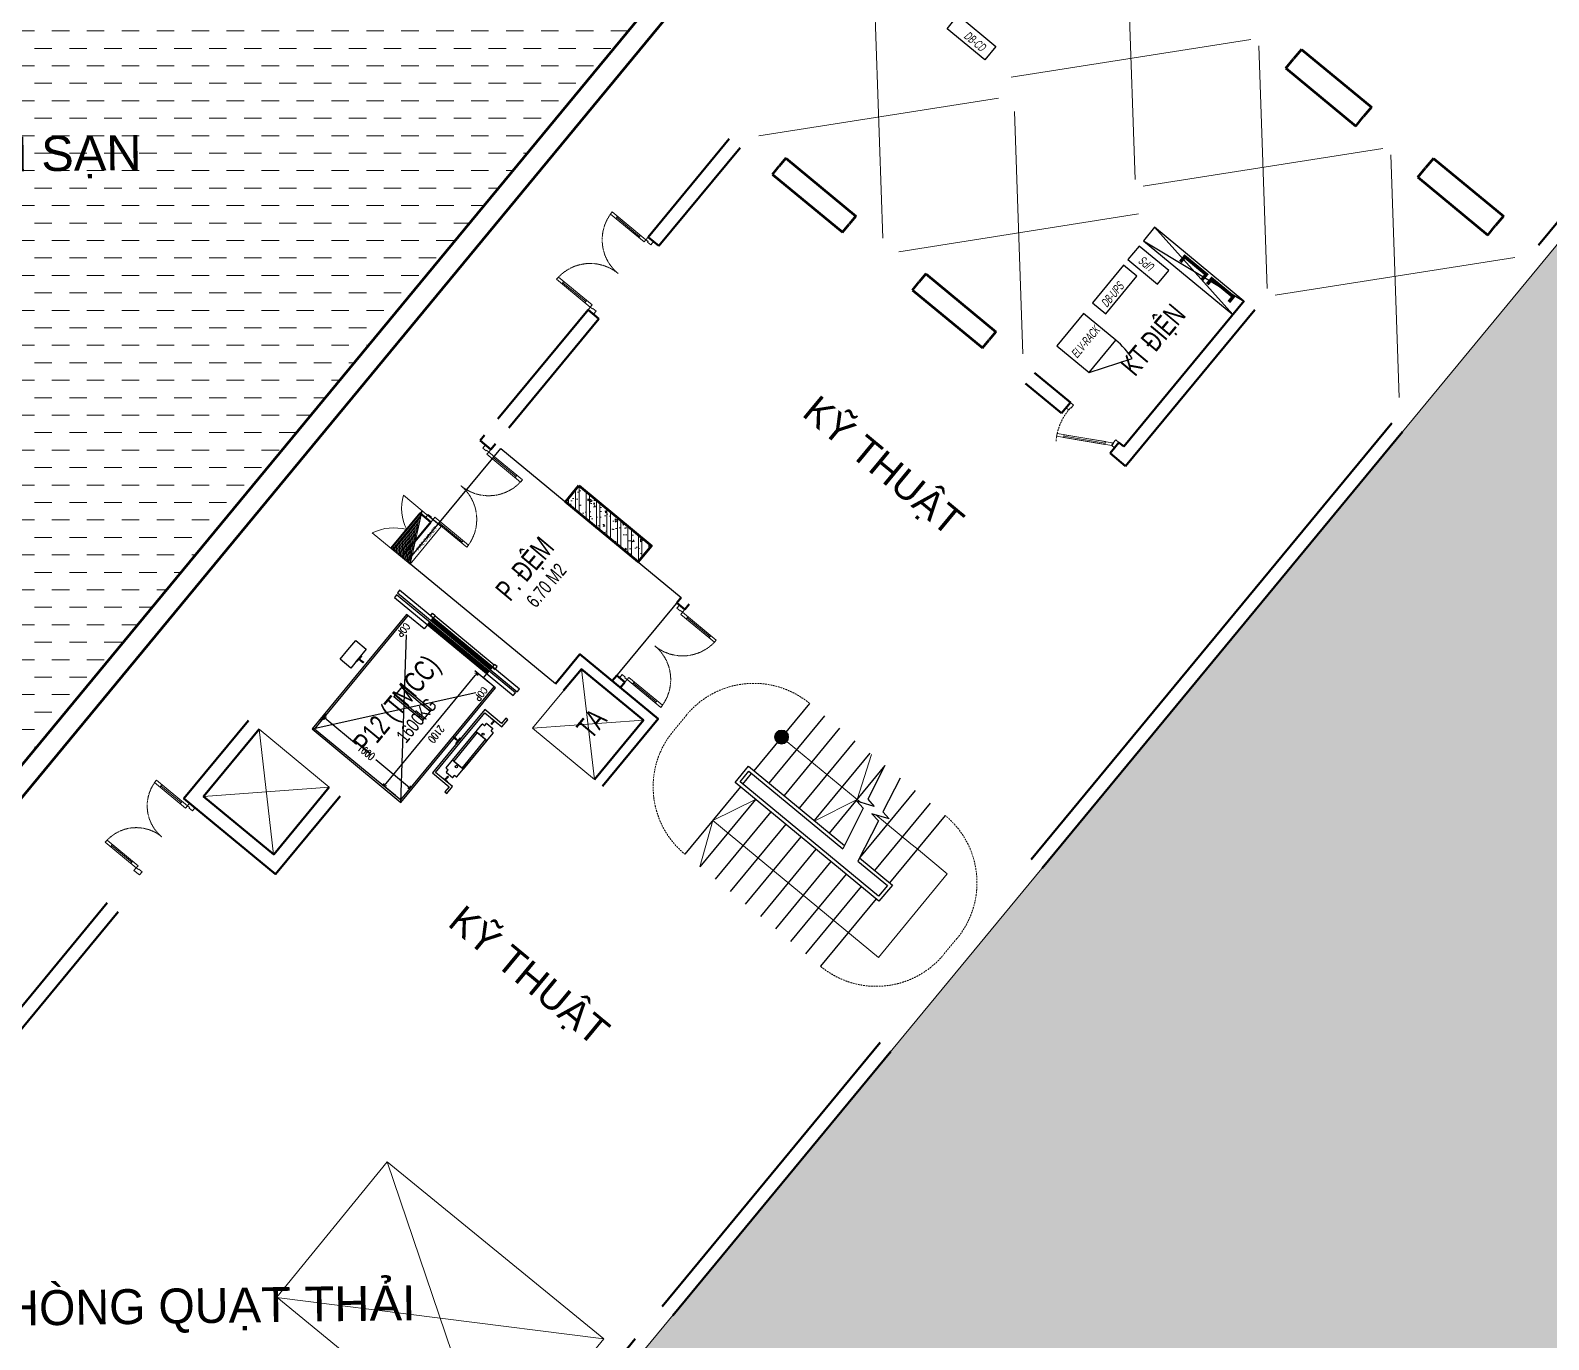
# Model space of a CAD drawing. Header units: millimetres. Extents: x -1534340 to 1713810, y -1348191 to 1114081.
# Drawn here: x 1264238 to 1285965, y 56595 to 75333 of the extents above; entities that cross this region are included whole.
import ezdxf
from ezdxf.enums import TextEntityAlignment as Align

# ---------------------------------------------------------------- set-up
doc = ezdxf.new("R2010")
doc.units = ezdxf.units.MM
doc.header["$LTSCALE"] = 100
doc.header["$PDMODE"] = 32
doc.header["$PDSIZE"] = 2.5
for name, pattern in [('ACAD_ISO02W100', [15, 12, -3]), ('HIDDEN', [0.375, 0.25, -0.125]), ('HIDDEN2', [0.1875, 0.125, -0.0625]), ('Xref_ST_MBDV Cot vach 30.7.2022$0$DASHDOT', [1, 0.5, -0.25, 0, -0.25])]:
    doc.linetypes.add(name, pattern=pattern)
for name, color, linetype in [('A-FLOR-STRS-ARROW', 8, 'Continuous'), ('KT-Kich thuoc', 9, 'Continuous'), ('KT-Noi that', 36, 'Continuous'), ('KT-Thay', 7, 'Continuous'), ('SPE-MEP-E-SLAB TEXT', 6, 'Continuous'), ('SPE-MEP-Electric', 46, 'Continuous'), ('SPE-MEP-Updated-22 07 22', 7, 'Continuous'), ('Xref_NT1+NT2_MBDV Cot vach_220729$0$KT-Text', 7, 'Continuous'), ('Xref_ST_MBDV Cot vach 30.7.2022$0$Xref_ST_MBDV Cot vach 30.7.2022|Xref_ST_MBDV Cot vach 30.7.2022|Xref_ST_MBDV Cot vach 30.7.2022|Xref_ST_MBDV Cot vach 30.7.2022|A-WALL-PATT', 251, 'Continuous'), ('Xref_ST_MBDV Cot vach 30.7.2022$0$Xref_ST_MBDV Cot vach 30.7.2022|Xref_ST_MBDV Cot vach 30.7.2022|Xref_ST_MBDV Cot vach 30.7.2022|Xref_ST_MBDV Cot vach 30.7.2022|Site_plot line', 1, 'Xref_ST_MBDV Cot vach 30.7.2022$0$DASHDOT')]:
    doc.layers.add(name, color=color, linetype=linetype)
for name, color, linetype, lineweight in [('CUA', 37, 'Continuous', 13), ('KT Lomo M', 4, 'HIDDEN', 5), ('KT-Chu viet', 255, 'Continuous', 20), ('KT-Net cat', 1, 'Continuous', 40), ('KT-Net cot', 2, 'Continuous', 50), ('KT-Net cot vach', 6, 'Continuous', 50), ('KT-Net manh', 251, 'Continuous', 13), ('KT-Net thay', 7, 'Continuous', 15), ('KT-Vat lieu', 250, 'Continuous', 9), ('SPE-MEP-Fire', 10, 'Continuous', 0), ('SPE-MEP-HVAC', 140, 'Continuous', 0), ('SPE-MEP-Plumbing', 90, 'Continuous', 0)]:
    doc.layers.add(name, color=color, linetype=linetype, lineweight=lineweight)
doc.styles.add('220126_HDN_HBA typical plan$0$211210_HDN_HBA_TYPICAL PLAN CORE OPT 1$0$HBA-Text', font='GOTHIC.TTF')
doc.styles.add('220701 - HDN_HBA_HOTEL 100CD_1200$0$220506 - HDN_Hotel typical and Ballroom$0$211210_HDN_HBA_TYPICAL PLAN CORE OPT 1$0$HBA-Text', font='GOTHIC.TTF')
doc.styles.add('ROMANS', font='ROMANS.SHX')
doc.styles.get("Standard").update_dxf_attribs({"font": 'arial.ttf'})
doc.styles.add('xref.N.Cot vach tang N2$0$DIM', font='vnsimli.shx', dxfattribs={"width": 0.7})
doc.styles.add('Xref_NT1+NT2_MBDV Cot vach_220729$0$Arial', font='arial.ttf', dxfattribs={"width": 0.7})
doc.dimstyles.new('xref.N.Cot vach tang N2$0$CCU 1-100 A1', dxfattribs={"dimscale": 100, "dimtxt": 2.2, "dimasz": 1, "dimexe": 1, "dimexo": 0, "dimgap": 1, "dimtad": 1, "dimdec": 0, "dimdsep": 46, "dimtxsty": 'xref.N.Cot vach tang N2$0$DIM', "dimblk1": 'xref.N.Cot vach tang N2$0$_ARCHTICK', "dimblk2": 'xref.N.Cot vach tang N2$0$_ARCHTICK', "dimsah": 1, "dimcen": 0, "dimdle": 1, "dimclrd": 256, "dimclre": 256, "dimclrt": 31, "dimadec": 0, "dimazin": 0, "dimtfac": 1, "dimtdec": 0, "dimtix": 1, "dimtmove": 2, "dimatfit": 3, "dimldrblk": 'xref.N.Cot vach tang N2$0$_ARCHTICK', "dimfxl": 8, "dimtolj": 1, "dimarcsym": 0})

# ---------------------------------------------------------------- blocks, each defined once
blk = doc.blocks.new('Xref_ST_MBDV Cot vach 30.7.2022$0$Tuong Vay01-flat-1')
at = {"layer": 'Xref_ST_MBDV Cot vach 30.7.2022$0$Xref_ST_MBDV Cot vach 30.7.2022|Xref_ST_MBDV Cot vach 30.7.2022|Xref_ST_MBDV Cot vach 30.7.2022|Xref_ST_MBDV Cot vach 30.7.2022|A-WALL-PATT'}
h = blk.add_hatch(dxfattribs=at)
h.set_pattern_fill('ACET-2D-VATLIEU04', color=256, scale=50, pattern_type=2)
h.set_pattern_definition([(50, (-11139561.84, -1407213.45), (-225.902474, 189.5546825), [37.5, -412.5]), (355, (-11139561.84, -1407213.45), (32.127212, 367.215716), [30, -330]), (100.4514, (-11139531.95, -1407216.06), (-341.231527, -62.944187), [31.870095, -350.571056]), (46.1842, (-11139561.84, -1407113.45), (-319.180497, 306.252097), [56.25, -618.75]), (96.6356, (-11139517.37, -1407120.34), (-516.995922, -60.144022), [47.805144, -525.8565]), (351.1842, (-11139561.84, -1407113.45), (84.740774, 546.39543), [45, -495]), (21, (-11139511.84, -1407138.45), (-105.680822, 275.3079534), [37.5, -412.5]), (326, (-11139511.84, -1407138.45), (206.128805, 305.59852), [30, -330]), (71.4514, (-11139486.97, -1407155.22), (-328.963765, 110.380101), [31.870095, -350.571056]), (37.5, (-11139561.84, -1407213.45), (-78.1345294, 101.8269012), [0, -326, 0, -335, 0, -331.25]), (7.5, (-11139561.84, -1407213.45), (-23.2793464, 176.824191), [0, -191, 0, -318.5, 0, -126.25]), (327.5, (-11139673.34, -1407213.45), (71.9444175, 112.9301145), [0, -125, 0, -390, 0, -517.5000003]), (317.5, (-11139723.34, -1407213.45), (158.0205496, 172.449169), [0, -162.5, 0, -259, 0, -367.5]), (45, (-11139561.84, -1407213.45), (-150.260191, 150.260191), []), (45, (-11139561.84, -1407152.2), (-150.260191, 150.260191), [])])
h.paths.add_polyline_path([(-82665, -118500), (-81837, -121132), (-80903, -123728), (-79863, -126284), (-78720, -128795), (-77475, -131258), (-76131, -133667), (-74689, -136020), (-73153, -138312), (-71525, -140539), (-69807, -142699), (-68002, -144786), (-66114, -146798), (-64145, -148731), (-62100, -150582), (-59980, -152349), (-57790, -154027), (-55533, -155614), (-53213, -157109), (-50835, -158507), (-48401, -159807), (-45916, -161007), (-43385, -162104), (-40811, -163097), (-38198, -163985), (-35551, -164765), (-32875, -165436), (-30174, -165998), (-27451, -166448), (-24702, -166789), (-4397, -168938), (36420, -167648), (41836, -160719), (12445, -24368), (8473, -9249), (-4719, -5521), (-10557, -9947), (-34021, -27848), (-39777, -32009), (-41249, -35294), (-45787, -38574), (-49368, -38942), (-57644, -44924), (-59845, -46601), (-61969, -48362), (-64020, -50208), (-65993, -52137), (-67887, -54144), (-69696, -56226), (-71420, -58381), (-73054, -60604), (-74596, -62892), (-76043, -65242), (-77394, -67648), (-78645, -70107), (-79794, -72615), (-80841, -75168), (-81782, -77762), (-82617, -80392), (-83343, -83054), (-83961, -85743), (-84468, -88455), (-84865, -91186), (-85149, -93930), (-85321, -96684), (-85381, -99530), (-85329, -102201), (-85163, -104955), (-84886, -107701), (-84496, -110432), (-83996, -113146), (-83385, -115836)], flags=16)
h.paths.add_polyline_path([(-83625, -118781), (-82785, -121452), (-81837, -124086), (-80781, -126680), (-79621, -129228), (-78358, -131727), (-76994, -134172), (-75531, -136560), (-73973, -138886), (-72320, -141146), (-70577, -143337), (-68746, -145455), (-66829, -147497), (-64832, -149459), (-62755, -151337), (-60604, -153130), (-58382, -154833), (-56092, -156444), (-53738, -157960), (-51324, -159379), (-48854, -160699), (-46333, -161916), (-43764, -163030), (-41151, -164038), (-38500, -164938), (-35814, -165730), (-33098, -166411), (-30357, -166981), (-27595, -167438), (-24816, -167783), (-4434, -169940), (36920, -168633), (42913, -160966), (13418, -24135), (9295, -8442), (-4926, -4424), (-11163, -9151), (-34617, -27045), (-40580, -31355), (-42052, -34640), (-46156, -37607), (-49737, -37975), (-58240, -44121), (-60467, -45819), (-62623, -47605), (-64704, -49479), (-66707, -51435), (-68628, -53472), (-70465, -55586), (-72214, -57772), (-73872, -60029), (-75437, -62350), (-76905, -64734), (-78276, -67176), (-79545, -69672), (-80712, -72217), (-81774, -74808), (-82729, -77440), (-83576, -80109), (-84314, -82810), (-84940, -85539), (-85455, -88291), (-85857, -91062), (-86146, -93847), (-86321, -96642), (-86382, -99529), (-86328, -102241), (-86160, -105036), (-85879, -107821), (-85484, -110593), (-84976, -113347), (-84356, -116078)])
at = {"layer": 'Xref_ST_MBDV Cot vach 30.7.2022$0$Xref_ST_MBDV Cot vach 30.7.2022|Xref_ST_MBDV Cot vach 30.7.2022|Xref_ST_MBDV Cot vach 30.7.2022|Xref_ST_MBDV Cot vach 30.7.2022|Site_plot line', "ltscale": 5000}
blk.add_arc((-17764, -99529), 69167, 126.14636, 263.7927, dxfattribs=at)
blk = doc.blocks.new('PQQQQQ')
at = {"layer": 'KT-Net cat'}
for p, q in [((-71897, -91594), (-66930, -85580)), ((-71743, -91722), (-66776, -85707)), ((-64341, -97835), (-59374, -91820))]:
    blk.add_line(p, q, dxfattribs=at)
at = {"layer": 'SPE-MEP-HVAC', "linetype": 'HIDDEN', "ltscale": 1000}
blk.add_lwpolyline([(-61407, -93755), (-59826, -91819), (-62924, -89289), (-64505, -91225)], close=True, dxfattribs=at)
for points in [[(-61407, -93755), (-62924, -89289)], [(-64507, -91229), (-59826, -91819)]]:
    blk.add_lwpolyline(points, dxfattribs=at)
at = {"layer": 'KT-Chu viet', "insert": (-65681, -91096), "char_height": 500, "width": 6105.49, "attachment_point": 2, "rotation": 0.7938, "style": '220126_HDN_HBA typical plan$0$211210_HDN_HBA_TYPICAL PLAN CORE OPT 1$0$HBA-Text'}
blk.add_mtext('PHÒNG QU{\\fArial|b0|i0|c0|p34;ẠT THẢI}', dxfattribs=at)
blk = doc.blocks.new('xref.N.Cot vach tang N2$0$_Open90')
at = {"color": 0, "linetype": 'ByBlock', "lineweight": -2}
for p, q in [((0, 0), (-1, 0)), ((-0.5, 0.5), (0, 0)), ((0, 0), (-0.5, -0.5))]:
    blk.add_line(p, q, dxfattribs=at)
blk = doc.blocks.new('*D325')
at = {"layer": 'Defpoints', "color": 0, "transparency": 16777216}
for p in [(-424, -515), (-353, -515), (-353, -2115)]:
    blk.add_point(p, dxfattribs=at)
at = {"layer": 'KT-Noi that', "color": 5, "transparency": 16777216}
for p, q in [((-353, -515), (-474, -515)), ((-424, -565), (-424, -1155)), ((-424, -2065), (-424, -1512)), ((-353, -2115), (-474, -2115))]:
    blk.add_line(p, q, dxfattribs=at)
at = {"layer": 'KT-Noi that', "color": 5, "transparency": 16777216, "xscale": 50, "yscale": 50, "zscale": 50}
for p, rotation in [((-424, -515), 90), ((-424, -2115), 270)]:
    blk.add_blockref('xref.N.Cot vach tang N2$0$_Open90', p, dxfattribs=dict(at, rotation=rotation))
at = {"layer": 'KT-Noi that', "color": 5, "transparency": 16777216, "insert": (-424, -1333), "char_height": 110, "attachment_point": 5, "rotation": 90, "style": 'xref.N.Cot vach tang N2$0$DIM'}
blk.add_mtext('\\A1;1600', dxfattribs=at)
blk = doc.blocks.new('xref.N.Cot vach tang N2$0$_ARCHTICK')
at = {"color": 0, "linetype": 'ByBlock', "const_width": 0.15}
blk.add_lwpolyline([(-0.5, -0.5), (0.5, 0.5)], dxfattribs=at)
blk = doc.blocks.new('*D326')
at = {"layer": 'Defpoints', "color": 0, "transparency": 16777216}
for p in [(-2310, -615), (-210, -615), (-2310, -827)]:
    blk.add_point(p, dxfattribs=at)
at = {"layer": 'KT-Noi that', "color": 5, "transparency": 16777216}
for p, q in [((-2310, -615), (-2310, -877)), ((-210, -615), (-210, -877)), ((-260, -827), (-2260, -827))]:
    blk.add_line(p, q, dxfattribs=at)
at = {"layer": 'KT-Noi that', "color": 5, "transparency": 16777216, "xscale": 50, "yscale": 50, "zscale": 50, "rotation": 180}
blk.add_blockref('xref.N.Cot vach tang N2$0$_Open90', (-2310, -827), dxfattribs=at)
at = {"layer": 'KT-Noi that', "color": 5, "transparency": 16777216, "xscale": 50, "yscale": 50, "zscale": 50}
blk.add_blockref('xref.N.Cot vach tang N2$0$_Open90', (-210, -827), dxfattribs=at)
at = {"layer": 'KT-Noi that', "color": 5, "transparency": 16777216, "insert": (-1260, -722), "char_height": 110, "attachment_point": 5, "style": 'xref.N.Cot vach tang N2$0$DIM'}
blk.add_mtext('\\A1;2100', dxfattribs=at)
blk = doc.blocks.new('*U206')
for p, q in [((-1260, 525), (-1300, 525)), ((-1280, 100), (-1280, 525)), ((-90, 525), (-50, 525)), ((-70, 100), (-70, 525)), ((-1260, 100), (-1300, 100)), ((-90, 100), (-50, 100))]:
    blk.add_line(p, q)
for points in [[(-1300, 0), (-1260, 0), (-1260, 625), (-1300, 625)], [(-50, 0), (-90, 0), (-90, 625), (-50, 625)], [(-1350, -100), (-1290, -100), (-1290, -40), (-1300, -40), (-1300, 0), (-1350, 0)], [(0, -100), (-60, -100), (-60, -40), (-50, -40), (-50, 0), (0, 0)]]:
    blk.add_lwpolyline(points, close=True)
at = {"linetype": 'HIDDEN2'}
for centre, start, end in [((-1300, 0), 0, 90), ((-50, 0), 90, 180)]:
    blk.add_arc(centre, 625, start, end, dxfattribs=at)
blk = doc.blocks.new('Fire cabinet 700x350')
at = {"layer": 'SPE-MEP-Fire'}
h = blk.add_hatch(dxfattribs=at)
h.set_pattern_fill('ANSI31', color=256, scale=5)
edge = h.paths.add_edge_path()
edge.add_line((350, 350), (-350, 0))
edge.add_line((-350, 0), (-350, 350))
edge.add_line((-350, 350), (350, 350))
for p, q in [((-350, 350), (-350, 700)), ((350, 350), (350, 700))]:
    blk.add_line(p, q, dxfattribs=at)
blk.add_lwpolyline([(350, 350), (-350, 350), (-350, 0), (350, 0)], close=True, dxfattribs=at)
blk.add_lwpolyline([(350, 350), (-350, 0), (-350, 350), (350, 350)], dxfattribs=at)
for centre, start, end in [((-619, 81), 23.5015, 66.4985), ((619, 81), 113.5015, 156.4985)]:
    blk.add_arc(centre, 675, start, end, dxfattribs=at)
at = {"color": 1, "width": 0.7}
blk.add_text('FIRE CABINET', height=50, dxfattribs=at).set_placement((-124, 25))
blk = doc.blocks.new('gfdgdds')
at = {"layer": 'KT-Net cot vach'}
for p, q in [((-8867, -6807, 0), (-8755, -6672, 0)), ((-8644, -6538, 0), (-8755, -6672, 0)), ((-8644, -6538, 0), (-7642, -7365, 0)), ((-8867, -6807, 0), (-7864, -7635, 0)), ((-7642, -7365, 0), (-7753, -7500, 0)), ((-7864, -7635, 0), (-7753, -7500, 0)), ((-16214, -8327), (-16119, -8211)), ((-16023, -8095), (-16119, -8211)), ((-16023, -8095), (-15021, -8923)), ((-6978, -8368, 0), (-6866, -8233, 0)), ((-6755, -8098, 0), (-6866, -8233, 0)), ((-6755, -8098, 0), (-5752, -8925, 0)), ((-16214, -8327), (-15212, -9154)), ((-6978, -8368, 0), (-5975, -9195, 0)), ((-15212, -9154), (-15116, -9039)), ((-15021, -8923), (-15116, -9039)), ((-5975, -9195, 0), (-5864, -9060, 0)), ((-5752, -8925, 0), (-5864, -9060, 0)), ((-14018, -9751), (-14114, -9867)), ((-14018, -9751), (-13016, -10579)), ((-14210, -9982), (-14114, -9867)), ((-14210, -9982), (-13207, -10810)), ((-13016, -10579), (-13112, -10694)), ((-13207, -10810), (-13112, -10694))]:
    blk.add_line(p, q, dxfattribs=at)
at = {"layer": 'SPE-MEP-HVAC', "linetype": 'HIDDEN', "ltscale": 1000}
for p, q in [((-11141, -4929, 0), (-11024, -8398, 0)), ((-14753, -5772), (-14635, -9241)), ((-12797, -6934, 0), (-9368, -6394, 0)), ((-9252, -6489, 0), (-9135, -9958, 0)), ((-16409, -7777), (-12980, -7237)), ((-12748, -7428), (-12631, -10897)), ((-10908, -8494, 0), (-7479, -7954, 0)), ((-7363, -8049, 0), (-7245, -11518, 0)), ((-14404, -9433), (-10975, -8892)), ((-9019, -10054, 0), (-5590, -9514, 0))]:
    blk.add_line(p, q, dxfattribs=at)
blk = doc.blocks.new('GFDGDFGDFGDG')
at = {"layer": 'KT-Net manh'}
h = blk.add_hatch(color=256, dxfattribs=at)
edge = h.paths.add_edge_path(flags=0)
edge.add_arc((-1522, 4078), 100, 230.4488, 590.4488)
h = blk.add_hatch(color=256, dxfattribs=at)
edge = h.paths.add_edge_path(flags=0)
edge.add_arc((-1522, 4078), 100, 230.4488, 590.4488)
blk.add_hatch(color=256, dxfattribs=at).paths.add_polyline_path([(-1576, 4162), (-1615, 4114), (-1619, 4053), (-1586, 4001), (-1528, 3978), (-1468, 3993), (-1429, 4041), (-1425, 4103), (-1458, 4155), (-1516, 4177)], flags=0)
blk.add_hatch(color=256, dxfattribs=at).paths.add_polyline_path([(-1576, 4162), (-1615, 4114), (-1619, 4053), (-1586, 4001), (-1528, 3978), (-1468, 3993), (-1429, 4041), (-1425, 4103), (-1458, 4155), (-1516, 4177)], flags=0)
at = {"layer": 'A-FLOR-STRS-ARROW'}
for points in [[(-44, 3668), (-289, 3187), (-199, 3085), (-447, 3159), (-354, 3058), (-648, 2480)], [(172, 3489), (-72, 3008), (17, 2906), (-231, 2980), (-138, 2879), (-431, 2301)]]:
    blk.add_lwpolyline(points, dxfattribs=at)
at = {"layer": 'KT-Net manh'}
blk.add_line((-1425, 4103), (-1458, 4155), dxfattribs=at)
blk.add_line((-1425, 4103), (-1458, 4155), dxfattribs=at)
at = {"layer": 'KT-Net manh', "linetype": 'HIDDEN'}
for points in [[(-1124, 4560, 0.414131), (-2884, 4392), (-3075, 4160, 0.414131), (-2907, 2401, 1.000029)], [(819, 2955, -0.414131), (987, 1195), (796, 964, -0.414131), (-964, 796, -1.000029)]]:
    blk.add_lwpolyline(points, format="xyb", dxfattribs=at)
at = {"layer": 'KT-Net manh'}
for points in [[(-1522, 4078), (-388, 3142)], [(-1049, 2877), (-442, 3186), (-237, 3827)], [(-2691, 2222), (-2509, 2883), (-1895, 3186)], [(-172, 2963), (329, 2549), (406, 2486), (849, 2120), (-138, 924), (-2509, 2883)]]:
    blk.add_lwpolyline(points, dxfattribs=at)
blk.add_circle((-1522, 4078), 100, dxfattribs=at)
blk.add_circle((-1522, 4078), 100, dxfattribs=at)
at = {"layer": 'KT-Thay', "extrusion": (-8.1449e-09, -9.92109e-09, 1)}
for p, q in [((-1124, 4560), (-1920, 3596)), ((-908, 4381), (-1704, 3417)), ((-692, 4203), (-1488, 3239)), ((-476, 4025), (-1272, 3061)), ((-260, 3846), (-1056, 2883)), ((-44, 3668), (-840, 2704)), ((-2111, 3364), (-2907, 2401)), ((387, 3312), (-409, 2348)), ((-1895, 3186), (-2691, 2222)), ((603, 3133), (-193, 2169)), ((-1679, 3008), (-2475, 2044)), ((-1463, 2830), (-2259, 1866)), ((819, 2955), (23, 1991)), ((-1247, 2651), (-2043, 1687)), ((-1031, 2473), (-1827, 1509)), ((-816, 2295), (-1612, 1331)), ((-600, 2116), (-1396, 1153)), ((-384, 1938), (-1180, 974)), ((-168, 1760), (-964, 796))]:
    blk.add_line(p, q, dxfattribs=at)
at = {"layer": 'KT-Thay'}
blk.add_line((-2079, 3403), (-1952, 3557), dxfattribs=at)
for points in [[(-408, 2347), (62, 1959), (-129, 1728), (-2188, 3428), (-1997, 3659), (-625, 2526)], [(-431, 2301), (-9, 1953), (-136, 1798), (-2118, 3435), (-1990, 3589), (-648, 2480)]]:
    blk.add_lwpolyline(points, dxfattribs=at)
blk = doc.blocks.new('*U2222')
at = {"layer": 'KT Lomo M', "linetype": 'HIDDEN', "ltscale": 500}
for p, q in [((1250, 1300), (0, 0)), ((0, 1300), (1250, 0))]:
    blk.add_line(p, q, dxfattribs=at)
blk.add_lwpolyline([(0, 1300), (1250, 1300), (1250, 0), (0, 0)], close=True, dxfattribs=at)
blk = doc.blocks.new('*U2223')
at = {"layer": 'KT Lomo M', "linetype": 'HIDDEN', "ltscale": 500}
for p, q in [((1100, 1151), (0, 0)), ((0, 1151), (1100, 0))]:
    blk.add_line(p, q, dxfattribs=at)
blk.add_lwpolyline([(0, 1151), (1100, 1151), (1100, 0), (0, 0)], close=True, dxfattribs=at)
blk = doc.blocks.new('*U2229')
blk.add_line((-147, 33), (-666, 333))
for points in [[(-50, 0), (-743, 400), (-763, 365), (-70, -35)], [(-137, 50), (-157, 15), (-676, 315), (-656, 350)], [(-900, -100), (-840, -100), (-840, -40), (-850, -40), (-850, 0), (-900, 0)], [(0, -100), (-60, -100), (-60, -40), (-50, -40), (-50, 0), (0, 0)]]:
    blk.add_lwpolyline(points, close=True)
at = {"linetype": 'HIDDEN'}
blk.add_arc((-50, 0), 800, 144.9505, 180, dxfattribs=at)
blk = doc.blocks.new('KYTHUATSPACE B2')
at = {"layer": 'KT-Net cat'}
for p, q in [((-50663, -76966), (-52385, -79047)), ((-50509, -77094), (-52358, -79328)), ((-53661, -77993), (-53147, -78417)), ((-53788, -78147), (-53274, -78571)), ((-53147, -78417), (-53274, -78571)), ((-52453, -78990), (-52581, -79144)), ((-52453, -78990), (-52385, -79047)), ((-52581, -79144), (-52358, -79328))]:
    blk.add_line(p, q, dxfattribs=at)
at = {"layer": 'KT-Net cat', "elevation": 0}
for points in [[(-64910, -82969), (-65833, -84087), (-64523, -85169), (-63599, -84051)], [(-64756, -83096), (-65552, -84060), (-64549, -84888), (-63753, -83924)]]:
    blk.add_lwpolyline(points, dxfattribs=at)
at = {"layer": 'SPE-MEP-Electric'}
blk.add_lwpolyline([(-54373, -73515), (-54913, -73070), (-54753, -72877), (-54214, -73323)], close=True, dxfattribs=at)
at = {"layer": 'SPE-MEP-Electric', "extrusion": (-9.83673e-09, -1.66566e-08, 1), "elevation": 0}
blk.add_lwpolyline([(-50664, -76967), (-51942, -75911), (-52101, -76104), (-50823, -77160)], close=True, dxfattribs=at)
blk.add_lwpolyline([(-50823, -77159), (-51942, -75911)], dxfattribs=at)
at = {"layer": 'SPE-MEP-Electric', "extrusion": (4.06205e-10, -4.25341e-09, 1), "elevation": 0}
for points in [[(-51741, -76532), (-52165, -76181), (-52324, -76374), (-51900, -76724)], [(-52388, -76451), (-52833, -76991), (-52641, -77150), (-52195, -76610)], [(-52498, -77526), (-52960, -77144), (-53342, -77607), (-52880, -77989)]]:
    blk.add_lwpolyline(points, close=True, dxfattribs=at)
for points in [[(-52101, -76104), (-50664, -76967)], [(-52880, -77989), (-52263, -77789)]]:
    blk.add_lwpolyline(points, dxfattribs=at)
at = {"layer": 'SPE-MEP-Electric', "extrusion": (4.06205e-10, -4.25341e-09, 1), "const_width": 50, "elevation": 0}
for points in [[(-51574, -76408), (-51511, -76331), (-51202, -76586), (-51266, -76663)], [(-51189, -76727), (-51125, -76650), (-50817, -76904), (-50880, -76981)]]:
    blk.add_lwpolyline(points, dxfattribs=at)
at = {"layer": 'SPE-MEP-Electric'}
blk.add_arc((-53234, -78420, 0), 1158, 33.0269, 50.51, dxfattribs=at)
at = {"layer": 'CUA', "xscale": -1.000000000000001, "rotation": 140.4488274522182}
blk.add_blockref('*U2229', (-52517, -79067), dxfattribs=at)
at = {"layer": 'SPE-MEP-HVAC', "linetype": 'HIDDEN', "ltscale": 1000, "xscale": -1, "rotation": 230.4488267378189}
for name, p in [('*U2223', (-60847, -83082)), ('*U2222', (-65552, -84060, 0))]:
    blk.add_blockref(name, p, dxfattribs=at)
at = {"layer": 'SPE-MEP-E-SLAB TEXT', "oblique": 10, "width": 0.6}
for s, rotation, p in [('DB-CD', 320.6276, (-54682, -73193, 0)), ('UPS', 140.2701, (-51926, -76464, 36)), ('DB-UPS', 50.2701, (-52625, -77067, 36)), ('ELV-RACK', 50.2701, (-53053, -77795, 36))]:
    blk.add_text(s, height=125, rotation=rotation, dxfattribs=at).set_placement(p)
at = {"layer": 'Xref_NT1+NT2_MBDV Cot vach_220729$0$KT-Text', "style": 'Xref_NT1+NT2_MBDV Cot vach_220729$0$Arial', "width": 0.7}
blk.add_text('KT ĐIỆN', height=300, rotation=50, dxfattribs=at).set_placement((-51852, -77617), align=Align.CENTER)
blk = doc.blocks.new('*U2315')
for p, q in [((-1260, -100), (-1300, -100)), ((-1280, -100), (-1280, -525)), ((-90, -100), (-50, -100)), ((-70, -100), (-70, -525)), ((-1260, -525), (-1300, -525)), ((-90, -525), (-50, -525))]:
    blk.add_line(p, q)
for points in [[(-1350, 100), (-1290, 100), (-1290, 40), (-1300, 40), (-1300, 0), (-1350, 0)], [(-1300, 0), (-1260, 0), (-1260, -625), (-1300, -625)], [(-50, 0), (-90, 0), (-90, -625), (-50, -625)], [(0, 100), (-60, 100), (-60, 40), (-50, 40), (-50, 0), (0, 0)]]:
    blk.add_lwpolyline(points, close=True)
at = {"linetype": 'HIDDEN2'}
for centre, start, end in [((-1300, 0), 270, 0), ((-50, 0), 180, 270)]:
    blk.add_arc(centre, 625, start, end, dxfattribs=at)
blk = doc.blocks.new('HKHJKHJKJH')
at = {"layer": 'SPE-MEP-Plumbing'}
h = blk.add_hatch(dxfattribs=at)
h.set_pattern_fill('DASH,_O', color=96, scale=2000, angle=15.7788)
h.set_pattern_definition([(15.77878, (-586677.67, -341577.23), (172.59873, 308.56066), [250, -250])])
h.paths.add_polyline_path([(-43029, -99394), (-36076, -83608), (-53051, -76130), (-53992, -78705), (-55060, -82134), (-56350, -87497), (-57220, -93143)])
at = {"layer": 'KT-Net cot'}
for p, q in [((-36076, -83608), (-43029, -99394)), ((-35681, -83454), (-42876, -99789))]:
    blk.add_line(p, q, dxfattribs=at)
at = {"layer": 'KT-Chu viet', "insert": (-46885, -90806), "char_height": 500, "width": 7666.07, "attachment_point": 2, "rotation": 16.5725, "style": '220126_HDN_HBA typical plan$0$211210_HDN_HBA_TYPICAL PLAN CORE OPT 1$0$HBA-Text'}
blk.add_mtext('B{\\fArial|b0|i0|c0|p34;Ể STP KHÁCH SẠN\\P1350m3}', dxfattribs=at)
blk = doc.blocks.new('*U2289')
for p, q in [((-1160, -100), (-1200, -100)), ((-1180, -100), (-1180, -475)), ((-90, -100), (-50, -100)), ((-70, -100), (-70, -475)), ((-1160, -475), (-1200, -475)), ((-90, -475), (-50, -475))]:
    blk.add_line(p, q)
for points in [[(-1250, 100), (-1190, 100), (-1190, 40), (-1200, 40), (-1200, 0), (-1250, 0)], [(-1200, 0), (-1160, 0), (-1160, -575), (-1200, -575)], [(-50, 0), (-90, 0), (-90, -575), (-50, -575)], [(0, 100), (-60, 100), (-60, 40), (-50, 40), (-50, 0), (0, 0)]]:
    blk.add_lwpolyline(points, close=True)
at = {"linetype": 'HIDDEN2'}
for centre, start, end in [((-1200, 0), 270, 0), ((-50, 0), 180, 270)]:
    blk.add_arc(centre, 575, start, end, dxfattribs=at)
blk = doc.blocks.new('TMCC')
at = {"layer": 'KT-Noi that', "linetype": 'Continuous', "ltscale": 2}
for p, q in [((-2515, -215), (-2515, -2440)), ((-2465, -215), (-2515, -215)), ((-2465, -2440), (-2465, -215)), ((-1938.3, -164.7), (-1932.3, -167.2)), ((-1938.3, -247.2), (-1938.3, -164.7)), ((-1932.3, -167.2), (-1930.1, -202.2)), ((-1930.1, -209.7), (-1932.3, -244.7)), ((-1930.1, -202.2), (-1905.4, -202.2)), ((-1905.4, -209.7), (-1930.1, -209.7)), ((-1905.4, -202.2), (-1895.4, -202)), ((-1895.4, -210.5), (-1905.4, -209.7)), ((-1895.4, -202), (-1870, -201.5)), ((-1870, -210.5), (-1895.4, -210.5)), ((-1870, -201.5), (-1870, -210.5)), ((-1839.3, -261.4), (-1839.3, -150.6)), ((-1798.8, -146), (-1834.7, -146)), ((-1794.2, -141.4), (-1794.2, -110.6)), ((-978.4, -106), (-1789.6, -106)), ((-1652, -306), (-1652, -106)), ((-1652, -106), (-1118, -106)), ((-1652, -281), (-1652, -131)), ((-1652, -131), (-1118, -131)), ((-1118, -106), (-1118, -306)), ((-1118, -131), (-1118, -281)), ((-973.8, -141.4), (-973.8, -110.6)), ((-933.9, -146), (-969.2, -146)), ((-929.3, -261.4), (-929.3, -150.6)), ((-900, -210.5), (-900, -201.5)), ((-900, -201.5), (-874.6, -201.5)), ((-874.6, -210), (-900, -210.5)), ((-874.6, -201.5), (-864.6, -202.2)), ((-864.6, -209.7), (-874.6, -210)), ((-864.6, -202.2), (-840, -202.2)), ((-840, -209.7), (-864.6, -209.7)), ((-840, -202.2), (-837.8, -167.2)), ((-837.8, -244.7), (-840, -209.7)), ((-837.8, -167.2), (-831.8, -164.7)), ((-831.8, -164.7), (-831.8, -247.2)), ((-1932.3, -244.7), (-1938.3, -247.2)), ((-1798.8, -266), (-1834.7, -266)), ((-1794.2, -301.4), (-1794.2, -270.6)), ((-978.4, -306), (-1789.6, -306)), ((-1118, -281), (-1652, -281)), ((-1118, -306), (-1652, -306)), ((-1439.5, -419), (-1442, -411)), ((-1442, -411), (-1328, -411)), ((-1390, -423), (-1439.5, -419)), ((-1390, -452), (-1390, -423)), ((-1330.5, -419), (-1380, -423)), ((-1380, -423), (-1380, -452)), ((-1328, -411), (-1330.5, -419)), ((-973.8, -301.4), (-973.8, -270.6)), ((-933.9, -266), (-969.2, -266)), ((-831.8, -247.2), (-837.8, -244.7)), ((-185, -490), (-2310, -490)), ((-2310, -490), (-2310, -515)), ((-210, -515), (-2310, -515)), ((-2310, -515), (-2310, -715)), ((-1393, -462), (-1390, -452)), ((-1393, -500), (-1393, -462)), ((-1377, -500), (-1393, -500)), ((-1380, -452), (-1377, -462)), ((-1377, -462), (-1377, -500)), ((-210, -2115), (-210, -515)), ((-185, -2140), (-185, -490)), ((-2510, -665), (-2560, -665)), ((-2560, -665), (-2560, -715)), ((-2560, -715), (-2510, -715)), ((-2555, -1815), (-2555, -715)), ((-2510, -715), (-2510, -665)), ((-2310, -715), (-2385, -715)), ((-1485, -1000), (-1285, -1000)), ((-1485, -1530), (-1485, -1000)), ((-1460, -1000), (-1310, -1000)), ((-1460, -1530), (-1460, -1000)), ((-1310, -1000), (-1310, -1530)), ((-1285, -1000), (-1285, -1530)), ((-1285, -1530), (-1485, -1530)), ((-1310, -1530), (-1460, -1530)), ((-2560, -1865), (-2560, -1815)), ((-2560, -1815), (-2510, -1815)), ((-2510, -1865), (-2560, -1865)), ((-2510, -1815), (-2510, -1865)), ((-2385, -1815), (-2310, -1815)), ((-2310, -1815), (-2310, -2115)), ((-2310, -2115), (-210, -2115)), ((-2310, -2115), (-2310, -2140)), ((-2310, -2140), (-185, -2140)), ((-1442, -2269), (-1439.5, -2261)), ((-1328, -2269), (-1442, -2269)), ((-1439.5, -2261), (-1390, -2257)), ((-1393, -2218), (-1393, -2180)), ((-1393, -2180), (-1377, -2180)), ((-1390, -2228), (-1393, -2218)), ((-1390, -2257), (-1390, -2228)), ((-1377, -2218), (-1380, -2228)), ((-1380, -2228), (-1380, -2257)), ((-1380, -2257), (-1330.5, -2261)), ((-1377, -2180), (-1377, -2218)), ((-1330.5, -2261), (-1328, -2269)), ((-2515, -2440), (-2465, -2440))]:
    blk.add_line(p, q, dxfattribs=at)
at = {"layer": 'KT-Noi that', "linetype": 'ACAD_ISO02W100', "ltscale": 2}
for p, q in [((-185, -490), (-2310, -2127.5)), ((-185, -2140), (-2310, -490))]:
    blk.add_line(p, q, dxfattribs=at)
at = {"layer": 'KT-Noi that', "linetype": 'Continuous', "ltscale": 2}
for points in [[(-1385, -411), (-796.8, -411), (-796.8, -100), (-701.8, -100), (-701.8, -65), (-831.8, -65), (-831.8, -381), (-1385, -381), (-1938.3, -381), (-1938.3, -65), (-2068.3, -65), (-2068.3, -100), (-1973.3, -100), (-1973.3, -411), (-1385, -411)], [(-2385, -2430), (-2385, -225), (-2435, -225), (-2435, -2430)], [(-2510, -715), (-2465, -715), (-2465, -1265), (-2510, -1265)], [(-2435, -715), (-2390, -715), (-2390, -1265), (-2435, -1265)], [(-2510, -1265), (-2465, -1265), (-2465, -1815), (-2510, -1815)], [(-2435, -1265), (-2390, -1265), (-2390, -1815), (-2435, -1815)], [(-1385, -2269), (-1210, -2269), (-1210, -2465), (-1385, -2465), (-1560, -2465), (-1560, -2269), (-1385, -2269)]]:
    blk.add_lwpolyline(points, close=True, dxfattribs=at)
for points in [[(-2495, -1265), (-2495, -715)], [(-2480, -1265), (-2480, -715)], [(-2420, -1265), (-2420, -715)], [(-2405, -1265), (-2405, -715)], [(-2495, -1815), (-2495, -1265)], [(-2480, -1815), (-2480, -1265)], [(-2420, -1815), (-2420, -1265)], [(-2405, -1815), (-2405, -1265)]]:
    blk.add_lwpolyline(points, dxfattribs=at)
for centre, radius in [((-1685, -206), 14.5), ((-1085, -206), 17.5)]:
    blk.add_circle(centre, radius, dxfattribs=at)
for centre, start, end in [((-1834.7, -150.6), 90, 180), ((-1798.8, -141.4), 270, 0), ((-1789.6, -110.6), 90, 180), ((-978.4, -110.6), 0, 90), ((-969.2, -141.4), 180, 270), ((-933.9, -150.6), 0, 90), ((-1834.7, -261.4), 180, 270), ((-1798.8, -270.6), 0, 90), ((-1789.6, -301.4), 180, 270), ((-978.4, -301.4), 270, 0), ((-969.2, -270.6), 90, 180), ((-933.9, -261.4), 270, 0)]:
    blk.add_arc(centre, 4.61, start, end, dxfattribs=at)
at = {"layer": 'KT-Noi that', "linetype": 'Continuous', "ltscale": 2, "style": 'ROMANS', "width": 0.75}
for p in [(-2110, -595), (-2110, -2035)]:
    blk.add_text('COP', height=100, dxfattribs=at).set_placement(p, align=Align.MIDDLE)
at = {"layer": 'KT-Noi that', "color": 5}
dim = blk.add_linear_dim(base=(-2310, -826.7), p1=(-210, -615), p2=(-2310, -615), angle=180, dimstyle='xref.N.Cot vach tang N2$0$CCU 1-100 A1', override={"dimscale": 50, "dimblk1": 'xref.N.Cot vach tang N2$0$_Open90', "dimblk2": 'xref.N.Cot vach tang N2$0$_Open90', "dimclrd": 5, "dimclre": 5, "dimclrt": 5, "dimlwd": 65535, "dimlwe": 65535}, dxfattribs=at)
dim.commit()
dim.dimension.update_dxf_attribs({"geometry": '*D326', "text_midpoint": (-1260, -721.7)})
dim = blk.add_linear_dim(base=(-424.2, -515), p1=(-353.1, -2115), p2=(-353.1, -515), angle=270, dimstyle='xref.N.Cot vach tang N2$0$CCU 1-100 A1', override={"dimscale": 50, "dimblk1": 'xref.N.Cot vach tang N2$0$_Open90', "dimblk2": 'xref.N.Cot vach tang N2$0$_Open90', "dimclrd": 5, "dimclre": 5, "dimclrt": 5, "dimlwd": 65535, "dimlwe": 65535}, dxfattribs=at)
dim.commit()
dim.dimension.update_dxf_attribs({"geometry": '*D325', "text_midpoint": (-424.2, -1333.3), "dimtype": 128})

msp = doc.modelspace()

# ---------------------------------------------------------------- hatches: boundary and pattern name
at = {"layer": 'KT-Kich thuoc', "true_color": 0x939598}
h = msp.add_hatch(color=252, dxfattribs=at)
h.dxf.hatch_style = 1
h.paths.add_polyline_path([(1326834.7, 42677.3), (1323603.9, 52035.2), (1328519.2, 53732.2), (1331750, 44374.3)], flags=16)
h.paths.add_polyline_path([(1255832.6, 15307.5), (1253549.6, 19631.1), (1252406.4, 22142.3), (1251366.6, 24698.1), (1250431.9, 27294.1), (1249603.8, 29926.1), (1248883.9, 32589.7), (1248273.2, 35280.5), (1247772.8, 37994), (1247643.5, 38901.7), (1246914.4, 47561.1), (1246994.6, 52488.8), (1247298.4, 56215.6), (1247404.7, 57240.5), (1247800.9, 59971.1), (1248308.2, 62683.3), (1248925.8, 65372.5), (1249042.3, 65799.3), (1252239.3, 63159.1), (1267698.6, 50003.2), (1287884.1, 74445.6), (1295792.2, 67914.4), (1317246.2, 61852.1), (1323940.8, 64169), (1327052.6, 63289.7), (1335944.5, 94757.5), (1342690.9, 92851.2), (1344604.1, 93263.6), (1343338.8, 92075.8), (1340243.5, 81121.8), (1353360.4, 83949.2), (1364383.1, 32812.9), (1344729.8, 28598.7), (1345153.5, 26633), (1357509.7, 29296.4), (1358046.3, 26854.7), (1365329.4, 28422.8), (1367499.4, 18355.7), (1347850.7, 14120.4), (1340143.9, 15005.7), (1327855.7, 10763.2), (1327676.2, 11283.1), (1326967.2, 11038.3), (1318074.3, 36796.4)])

# ---------------------------------------------------------------- block references
msp.add_blockref('Xref_ST_MBDV Cot vach 30.7.2022$0$Tuong Vay01-flat-1', (1332269.3, 148426.1))

# ---------------------------------------------------------------- next in the draw order: block references
msp.add_blockref('PQQQQQ', (1332269.3, 148426.1))

# ---------------------------------------------------------------- next in the draw order: linework, layer by layer
at = {"layer": 'KT-Net cat'}
for p, q in [((1287729.9, 74573, 0), (1285820, 72259.4, 0)), ((1270674.3, 69463.7), (1270738, 69540.8)), ((1278562.5, 63468.1), (1283720.3, 69713.7, 0)), ((1278716.7, 63340.8), (1283874.5, 69586.3, 0)), ((1270828.5, 69336.3), (1270674.3, 69463.7)), ((1270828.5, 69336.3), (1270892.2, 69413.4)), ((1269400.8, 67921.6), (1269814.7, 68422.8)), ((1269555, 67794.2), (1269968.9, 68295.4)), ((1269968.9, 68295.4), (1269814.7, 68422.8))]:
    msp.add_line(p, q, dxfattribs=at)
at = {"layer": 'KT-Net cat', "ltscale": 0.5}
for p, q in [((1274240.2, 73781.6), (1273078.1, 72374.4)), ((1274394.4, 73654.2), (1273232.3, 72247.1)), ((1273078.1, 72374.4), (1273232.3, 72247.1)), ((1272218.5, 71333.5), (1270929, 69772.1)), ((1272218.5, 71333.5), (1272372.7, 71206.1)), ((1272372.7, 71206.1), (1271083.2, 69644.8, 0)), ((1273552.3, 67216.6), (1273488.7, 67139.5)), ((1273488.7, 67139.5), (1273604.3, 67044)), ((1273668, 67121.1), (1273604.3, 67044)), ((1272565.4, 66021.5), (1272629, 66098.6)), ((1272629, 66098.6), (1272744.7, 66003)), ((1272681, 65926), (1272744.7, 66003))]:
    msp.add_line(p, q, dxfattribs=at)
at = {"layer": 'KT-Net cat', "color": 1}
for p, q in [((1273277.3, 57068.3), (1276397.5, 60846.5)), ((1273431.5, 56941), (1276551.7, 60719.2))]:
    msp.add_line(p, q, dxfattribs=at)
at = {"layer": 'KT-Net cat', "ltscale": 0.5}
for points in [[(1272425.4, 64515.9), (1273221.4, 65479.7), (1272102.7, 66403.5), (1271752.5, 65979.4)], [(1272309.8, 64611.4), (1273010.2, 65459.6), (1272122.9, 66192.4), (1271868.2, 65883.9)]]:
    msp.add_lwpolyline(points, dxfattribs=at)
at = {"layer": 'SPE-MEP-HVAC', "linetype": 'HIDDEN', "ltscale": 1000}
for p, q in [((1272122.8, 66192.4), (1272309.8, 64611.4)), ((1273010.2, 65459.6), (1271422.4, 65344.2))]:
    msp.add_line(p, q, dxfattribs=at)
at = {"layer": 'SPE-MEP-HVAC'}
msp.add_lwpolyline([(1271422.4, 65344.2), (1272309.8, 64611.4), (1273010.2, 65459.6), (1272122.8, 66192.4)], close=True, dxfattribs=at)

# ---------------------------------------------------------------- next in the draw order: block references
at = {"layer": 'CUA', "xscale": -1, "rotation": 230.4488274522181}
for name, p in [('*U2315', (1273078.1, 72374.4)), ('*U206', (1270828.5, 69336.3)), ('*U206', (1273604.3, 67044))]:
    msp.add_blockref(name, p, dxfattribs=at)
at = {"layer": 'KT-Kich thuoc'}
for name, p in [('gfdgdds', (1291071.3, 81598.8)), ('KYTHUATSPACE B2', (1332269.3, 148426.1)), ('GFDGDFGDFGDG', (1276511.4, 61141.5))]:
    msp.add_blockref(name, p, dxfattribs=at)
at = {"layer": 'KT-Noi that', "rotation": 230.4488267371674}
msp.add_blockref('TMCC', (1269801.8, 63829.3), dxfattribs=at)
at = {"layer": 'SPE-MEP-Updated-22 07 22', "rotation": 50.45412146746565}
msp.add_blockref('Fire cabinet 700x350', (1269893.8, 67964.2), dxfattribs=at)

# ---------------------------------------------------------------- next in the draw order: block references
at = {"layer": 'KT-Kich thuoc', "rotation": 344.2212203921239}
msp.add_blockref('HKHJKHJKJH', (1332269.3, 148426.1), dxfattribs=at)

# ---------------------------------------------------------------- next in the draw order: hatches: boundary and pattern name
at = {"layer": 'KT-Vat lieu'}
h = msp.add_hatch(dxfattribs=at)
h.set_pattern_fill('BTCT', color=256, scale=40, angle=45)
h.set_pattern_definition([(95, (1022139.46, -20748.38), (220.6208, 185.12283), [30, -330]), (40, (1022139.46, -20748.38), (-251.99687, 173.50726), [24, -264]), (145.4514, (1022157.85, -20732.95), (-31.3758, 358.6301), [25.49608, -280.45684]), (91.1842, (1022082.9, -20691.8), (348.6772, 255.0455), [45, -495]), (141.6356, (1022111.95, -20670.56), (-11.1596, 539.8847), [38.2441, -420.6852]), (36.1842, (1022082.9, -20691.8), (-11.16, 539.8847), [36, -396]), (66, (1022125.32, -20677.67), (282.70863, 54.953), [30, -330]), (11, (1022125.32, -20677.67), (-136.28344, 273.92337), [24, -264]), (116.4514, (1022148.88, -20673.1), (146.42545, 328.87625), [25.49608, -280.45684]), (82.5, (1022139.46, -20748.38), (-90.717274, 97.595927), [0, -260.8, 0, -268, 0, -265]), (52.5, (1022139.46, -20748.38), (-37.14918, 185.96378), [0, -152.8, 0, -254.8, 0, -101]), (12.5, (1022076.39, -20811.46), (157.367267, 144.608305), [0, -100, 0, -312, 0, -414]), (2.5, (1022048.1, -20839.74), (136.63599, 193.26392), [0, -130, 0, -207.2, 0, -294]), (90, (1022139.46, -20748.38), (-150, 0), []), (90, (1022189.46, -20698.38), (-150, 0), [])])
h.paths.add_polyline_path([(1272085.6, 68817), (1273126.5, 67957.3), (1272935.5, 67726), (1271894.6, 68585.6)])

# ---------------------------------------------------------------- next in the draw order: linework, layer by layer
at = {"layer": 'Defpoints', "ltscale": 0.5}
msp.add_lwpolyline([(1269632.1, 67730.5), (1270969.3, 69349.8), (1273552.3, 67216.6), (1272565.4, 66021.5), (1272102.7, 66403.5), (1271752.5, 65979.4)], close=True, dxfattribs=at)
at = {"layer": 'KT-Net cot'}
msp.add_lwpolyline([(1272085.6, 68817), (1273126.5, 67957.3), (1272935.5, 67726), (1271894.6, 68585.6)], close=True, dxfattribs=at)
at = {"layer": 'KT-Net thay', "linetype": 'HIDDEN', "ltscale": 3000}
msp.add_lwpolyline([(1247298.4, 56215.6), (1247404.7, 57240.5), (1247800.9, 59971.1), (1248308.2, 62683.3), (1248925.8, 65372.5), (1249042.3, 65799.3), (1252239.3, 63159.1), (1267698.6, 50003.2), (1287884.1, 74445.6), (1295792.2, 67914.4), (1317246.2, 61852.1), (1323940.8, 64169), (1327052.6, 63289.7), (1335944.5, 94757.5), (1342690.9, 92851.2), (1344604.1, 93263.6), (1343338.8, 92075.8), (1340243.5, 81121.8), (1353360.4, 83949.2), (1364383.1, 32812.9)], dxfattribs=at)

# ---------------------------------------------------------------- next in the draw order: block references
at = {"layer": 'CUA', "xscale": -1, "rotation": 230.4488274522181}
msp.add_blockref('*U2289', (1266516.9, 64272.5, 0), dxfattribs=at)

# ---------------------------------------------------------------- next in the draw order: texts
at = {"layer": 'KT-Chu viet', "char_height": 400, "attachment_point": 2, "rotation": 320.32659, "style": '220701 - HDN_HBA_HOTEL 100CD_1200$0$220506 - HDN_Hotel typical and Ballroom$0$211210_HDN_HBA_TYPICAL PLAN CORE OPT 1$0$HBA-Text'}
for insert in [(1276576.1, 69257.9), (1271506.1, 61960.6)]:
    msp.add_mtext_dynamic_manual_height_columns('K{\\fArial|b0|i0|c0|p34;Ỹ THUẬT}', width=13067.733, gutter_width=6000, heights=[0], dxfattribs=dict(at, insert=insert))
at = {"layer": 'Xref_NT1+NT2_MBDV Cot vach_220729$0$KT-Text', "style": 'Xref_NT1+NT2_MBDV Cot vach_220729$0$Arial', "width": 0.7}
for s, height, rotation, p in [('P. ĐỆM', 300, 50, (1271426.8, 67533.9)), ('P12 (TMCC)', 300, 50.44883, (1269592.6, 65594.4)), ('1600KG', 200, 50.44883, (1269841.2, 65393.2)), ('TA', 300, 50, (1272384.1, 65316.6))]:
    msp.add_text(s, height=height, rotation=rotation, dxfattribs=at).set_placement(p, align=Align.CENTER)
at = {"layer": 'Xref_NT1+NT2_MBDV Cot vach_220729$0$KT-Text', "color": 1, "style": 'Xref_NT1+NT2_MBDV Cot vach_220729$0$Arial', "width": 0.7}
msp.add_text('6.70 M2', height=200, rotation=50, dxfattribs=at).set_placement((1271698, 67326.2), align=Align.CENTER)

doc.saveas('drawing.dxf')
